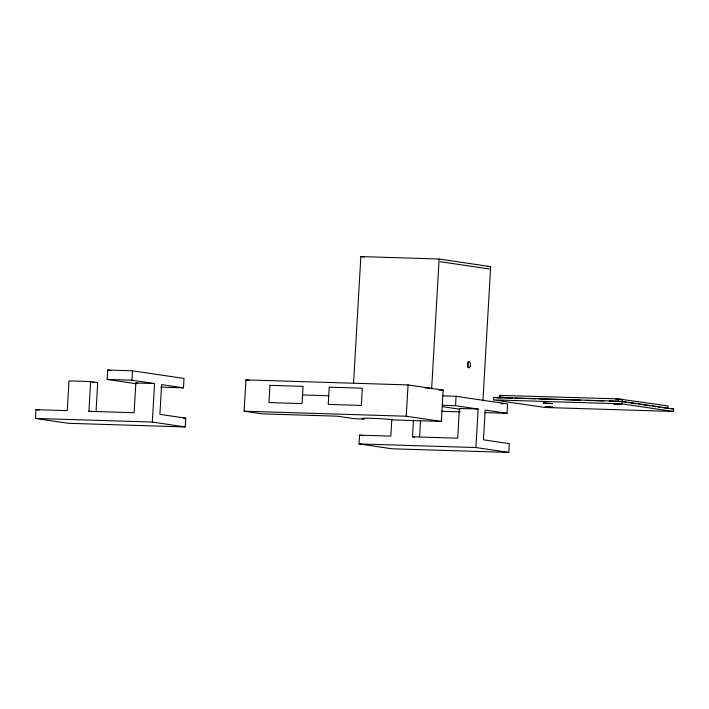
<?xml version="1.0" encoding="UTF-8"?>
<svg xmlns="http://www.w3.org/2000/svg" width="709" height="709" viewBox="0 0 709 709"><rect width="100%" height="100%" fill="white"/><g stroke="black" fill="none" stroke-linecap="round" stroke-linejoin="round"><path stroke-width="1.06" d="M136.137 383.729L107.156 379.439L107.697 370.045L132.503 370.816L184.021 378.438L183.48 387.832L161.617 384.597L159.897 414.34L185.723 418.168L185.217 426.933L68.348 423.308L35.45 418.443L35.955 409.678L67.275 410.644L68.995 380.901L90.628 381.575L97.7 382.621L96.052 411.264M90.938 411.61L88.917 411.317L90.628 381.575M185.217 426.933L152.32 422.059L154.544 383.551L131.963 380.21L132.503 370.816M154.544 383.551L135.836 382.975L134.125 412.718L88.917 411.317M244.118 411.202L245.926 379.891L408.056 384.916L443.134 390.11L441.335 421.421L394.47 419.967A17.273 0.842 3.3 0 0 371.099 418.283A17.273 0.842 3.3 0 0 364.151 419.028L354.509 418.727L337.333 416.183L262.029 413.852L244.118 411.202L406.248 416.227L441.335 421.421M353.525 383.702L360.854 256.587L439.137 259.015L490.663 266.646L482.918 400.948M443.134 395.897L456.073 396.296L507.6 403.917L507.059 413.312L485.186 410.077L483.467 439.819L509.292 443.639L508.787 452.413L391.917 448.788L359.02 443.923L359.525 435.149L390.854 436.124L391.802 419.595M406.248 416.227L408.056 384.916M414.508 437.09L412.487 436.788L413.444 420.269M419.622 436.735L420.579 420.215M431.648 388.922L439.137 259.015M508.787 452.413L475.899 447.539L478.114 409.031L455.532 405.69L456.073 396.296M478.114 409.031L459.405 408.446L457.695 438.197L412.487 436.788M493.437 399.858L493.579 397.35L622.032 401.329L673.55 408.96L673.408 411.459L544.955 407.48L493.437 399.858L621.882 403.838L673.408 411.459M662.383 407.622L667.807 408.428L667.949 405.92L618.151 398.875L499.464 395.374L499.322 397.846L512.66 398.086M500.589 397.714L500.731 395.241M609.235 401.108L618.009 401.383L618.151 398.875M621.882 403.838L622.032 401.329M622.405 399.185L622.263 401.684L618.009 401.383M487.349 266.54L490.663 266.646M425.187 387.956L429.477 388.089M107.156 379.439L131.963 380.21M438.782 389.977L443.134 390.11M92.294 382.452L94.457 382.514M160.837 387.132L183.48 387.832M514.858 398.157L535.703 398.812M539 398.91L558.754 399.53M563.141 399.663L580.698 400.213M586.183 400.39L603.74 400.931M302.548 394.975L328.728 395.79M501.13 403.722L503.284 403.784M671.352 408.889L673.55 408.96M442.593 405.282L455.532 405.69M441.45 411.282L460.194 411.858M484.407 412.611L507.059 413.312M183.516 418.097L185.723 418.168M35.45 418.443L152.32 422.059M359.02 443.923L475.899 447.539M616.139 398.999L621.917 399.504M618.913 399.513L615.953 399.318M440.192 261.701L489.325 268.968M360.854 256.587L364.08 257.066M623.344 401.843L626.596 402.331M628.768 402.65L636.354 403.776M638.525 404.095L640.697 404.414M642.868 404.733L650.454 405.858M652.626 406.177L655.878 406.665M658.049 406.984L660.221 407.303M499.464 395.374L503.807 396.012M494.652 397.51L498.95 398.148M459.405 408.446L461.426 408.747M442.531 406.665L459.707 409.208M245.926 379.891L249.089 380.361M107.697 370.045L110.914 370.523M135.836 382.975L137.856 383.268M359.525 435.149L363.566 435.751M35.955 409.678L38.986 410.121M467.656 362.077A3.137 1.498 -88.2 0 1 467.683 367.049M269.961 385.341L268.968 402.561L302.052 403.589L303.044 386.37L269.961 385.341M329.224 387.176L328.232 404.396L361.315 405.424L362.308 388.204L329.224 387.176M543.262 402.996L552.471 403.598L543.262 402.996M545.372 406.762L553.047 407.267L545.372 406.762M613.959 404.015L621.633 404.511L613.959 404.015M470.164 366.509A3.137 1.498 -88.2 0 0 469.145 361.617A3.137 1.498 -88.2 0 0 467.577 366.128A3.137 1.498 -88.2 0 0 470.164 366.509"/></g></svg>
